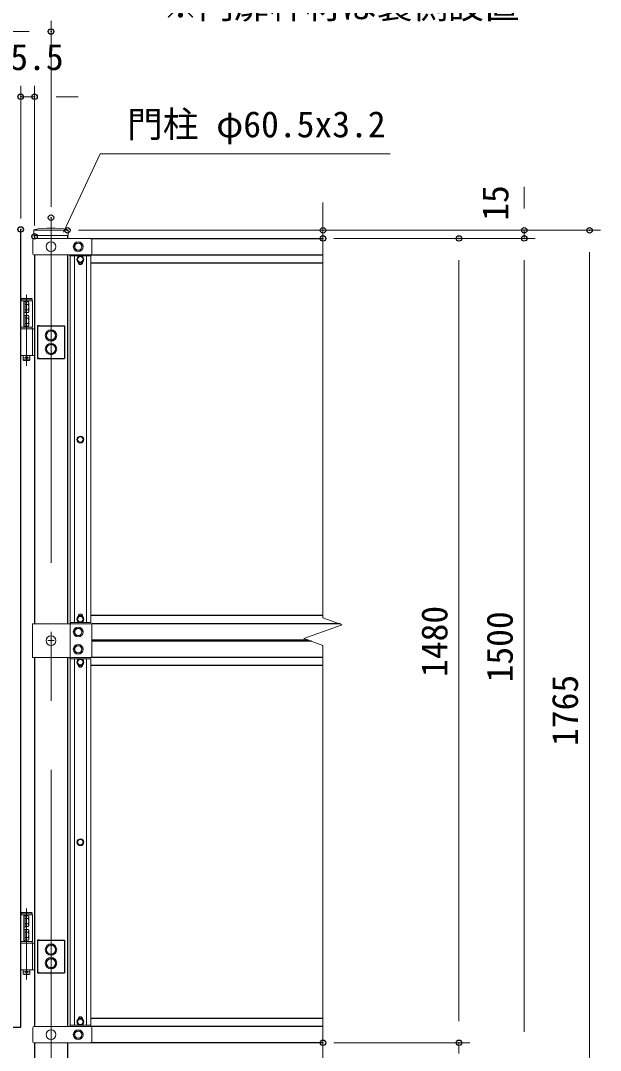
# Model space of a CAD drawing. Units: millimetres, scale not verified. Extents: x -4213 to 4211, y -3066 to 3070.
# Drawn here: x 398 to 1464, y -888 to 1007 of the extents above; entities that cross this region are included whole.
import ezdxf
from ezdxf.enums import TextEntityAlignment as Align

# ---------------------------------------------------------------- set-up
doc = ezdxf.new("R2010")
doc.units = ezdxf.units.MM
doc.header["$LTSCALE"] = 20
doc.header["$PDMODE"] = 32
doc.header["$PDSIZE"] = 10
doc.linetypes.add('USER1', pattern=[50.8, 31.75, -6.35, 6.35, -6.35])
for name, color, linetype, lineweight in [('0-0_D-STR-DIM', 7, 'Continuous', 13), ('0-3_D-STR1', 1, 'Continuous', 25), ('0-4_D-STR3', 3, 'Continuous', 13), ('0-5_D-BMK', 2, 'USER1', 13), ('0-6_丁番', 3, 'Continuous', 25), ('0-D_D-STR-TXT', 7, 'Continuous', 13)]:
    doc.layers.add(name, color=color, linetype=linetype, lineweight=lineweight)
doc.layers.add('0-2_Defpoints', color=8, linetype='Continuous')
doc.styles.add('ＭＳ ゴシック', font='')
doc.styles.get('ＭＳ ゴシック').set_extended_font_data('MS Gothic')

msp = doc.modelspace()

# ---------------------------------------------------------------- linework, layer by layer
at = {"layer": '0-0_D-STR-DIM'}
for p, q in [((453.73, 664.65), (453.73, 1007.09)), ((-706.27, 987.09), (413.73, 987.09)), ((397.98, 642.92), (397.98, 887.09)), ((397.98, 642.92), (397.98, 887.09)), ((423.48, 630.09), (423.48, 887.09)), ((397.98, 867.09), (423.48, 867.09)), ((463.48, 867.09), (503.48, 867.09)), ((1323.73, 661.41), (1323.73, 701.41)), ((953.73, -91.44), (953.73, 672.41)), ((503.98, 621.41), (1463.73, 621.41)), ((973.73, 621.41), (1343.73, 621.41)), ((973.73, 606.41), (1343.73, 606.41)), ((973.73, 606.41), (1223.73, 606.41)), ((973.73, 606.41), (1343.73, 606.41)), ((1323.73, 606.41), (1323.73, 621.41)), ((1443.73, -1103.59), (1443.73, 581.41)), ((1203.73, -833.59), (1203.73, 566.41)), ((1323.73, -853.59), (1323.73, 566.41)), ((1323.73, 566.41), (1323.73, 526.41)), ((988.97, -104.27), (953.73, -91.44)), ((918.49, -129.92), (988.97, -104.27)), ((953.73, -142.74), (918.49, -129.92)), ((953.73, -906.59), (953.73, -142.74)), ((1203.73, -833.59), (1203.73, -793.59)), ((973.73, -873.59), (1223.73, -873.59)), ((973.73, -873.59), (1223.73, -873.59)), ((1203.73, -893.59), (1203.73, -873.59))]:
    msp.add_line(p, q, dxfattribs=at)
at = {"layer": '0-2_Defpoints'}
for p in [(453.73, 987.09), (397.98, 867.09), (423.48, 867.09), (453.73, 644.65), (397.98, 622.92), (483.98, 621.41), (953.73, 621.41), (1323.73, 621.41), (1443.73, 621.41), (423.48, 610.09), (953.73, 606.41), (1203.73, 606.41), (1323.73, 606.41), (953.73, -873.59), (1203.73, -873.59)]:
    msp.add_point(p, dxfattribs=at)
at = {"layer": '0-3_D-STR1'}
for p, q in [((397.98, -845.08), (397.98, 622.92)), ((423.48, 611.62), (423.48, 606.41)), ((483.98, 611.62), (483.98, 606.41)), ((526.38, 606.41), (953.73, 606.41)), ((423.48, 576.41), (423.48, -102.59)), ((483.98, 576.41), (483.98, -102.59)), ((488.73, 574.16), (488.73, 576.41)), ((526.73, 576.41), (953.73, 576.41)), ((503.85, 561.41), (511.6, 561.41)), ((526.73, 561.41), (953.73, 561.41)), ((511.6, -87.59), (503.85, -87.59)), ((953.73, -87.59), (526.73, -87.59)), ((488.73, -100.34), (488.73, -102.59)), ((985.74, -102.59), (528.05, -102.59)), ((927.21, -132.59), (528.73, -132.59)), ((932.7, -134.59), (528.73, -134.59)), ((423.48, -164.59), (423.48, -843.59)), ((483.98, -164.59), (483.98, -843.59)), ((488.73, -166.84), (488.73, -164.59)), ((953.73, -164.59), (526.73, -164.59)), ((503.85, -179.59), (511.6, -179.59)), ((953.73, -179.59), (526.73, -179.59)), ((511.6, -828.59), (503.85, -828.59)), ((953.73, -828.59), (526.73, -828.59)), ((371.98, -845.08), (397.98, -845.08)), ((488.73, -841.34), (488.73, -843.59)), ((953.73, -843.59), (526.37, -843.59)), ((423.48, -873.59), (423.48, -1143.59)), ((483.98, -873.59), (483.98, -1143.59)), ((953.73, -873.59), (526.37, -873.59))]:
    msp.add_line(p, q, dxfattribs=at)
at = {"layer": '0-4_D-STR3'}
for p, q in [((422.28, 611.62), (422.28, 622.49)), ((485.18, 611.62), (422.28, 611.62)), ((526.73, 606.41), (422.4, 606.41)), ((483.98, 621.41), (423.48, 621.41)), ((485.18, 611.62), (485.18, 622.49)), ((420.4, 604.41), (420.4, 578.41)), ((528.73, 604.41), (528.73, 578.41)), ((526.73, 576.41), (422.4, 576.41)), ((488.73, 574.16), (526.73, 574.16)), ((488.73, 574.16), (488.73, -100.34)), ((496.73, 574.16), (496.73, -100.34)), ((518.73, 574.16), (518.73, -100.34)), ((526.73, 574.16), (526.73, -100.34)), ((503.73, 563.11), (503.73, 562.41)), ((511.73, 562.41), (511.73, 563.11)), ((399.83, 495.91), (398.83, 494.91)), ((418.83, 494.91), (398.83, 494.91)), ((398.83, 491.91), (398.83, 494.91)), ((417.83, 495.91), (399.83, 495.91)), ((417.83, 495.91), (418.83, 494.91)), ((418.83, 491.91), (418.83, 494.91)), ((397.98, 442.91), (397.98, 491.91)), ((419.68, 491.91), (397.98, 491.91)), ((412.07, 489.72), (405.98, 489.72)), ((412.07, 484.82), (405.98, 484.82)), ((412.07, 475), (405.98, 475)), ((419.68, 491.91), (419.68, 442.91)), ((405.98, 469.41), (403.98, 469.41)), ((412.07, 470.09), (405.98, 470.09)), ((412.07, 464.72), (405.98, 464.72)), ((412.07, 459.82), (405.98, 459.82)), ((412.98, 471.66), (412.07, 470.09)), ((397.98, 442.91), (419.68, 442.91)), ((397.98, 439.91), (419.68, 439.91)), ((397.98, 390.91), (397.98, 439.91)), ((398.33, 439.91), (398.33, 442.91)), ((398.33, 442.91), (419.33, 442.91)), ((419.33, 439.91), (398.33, 439.91)), ((405.98, 444.41), (403.98, 444.41)), ((412.07, 450), (405.98, 450)), ((412.07, 445.09), (405.98, 445.09)), ((412.98, 446.66), (412.07, 445.09)), ((419.33, 439.91), (419.33, 442.91)), ((419.68, 439.91), (419.68, 390.91)), ((419.68, 439.91), (423.48, 439.91)), ((419.68, 390.91), (397.98, 390.91)), ((402.83, 390.91), (402.83, 382.91)), ((402.83, 382.91), (414.83, 382.91)), ((402.83, 382.91), (403.83, 381.91)), ((403.83, 381.91), (413.83, 381.91)), ((413.83, 381.91), (414.83, 382.91)), ((414.83, 390.91), (414.83, 382.91)), ((503.73, -89.29), (503.73, -88.59)), ((511.73, -88.59), (511.73, -89.29)), ((419.78, -102.59), (526.73, -102.59)), ((419.78, -164.59), (419.78, -102.59)), ((488.73, -100.34), (526.73, -100.34)), ((488.73, -164.59), (488.73, -102.59)), ((528.73, -104.59), (528.73, -162.59)), ((419.78, -164.59), (526.73, -164.59)), ((488.73, -166.84), (526.73, -166.84)), ((488.73, -166.84), (488.73, -841.34)), ((496.73, -166.84), (496.73, -841.34)), ((518.73, -166.84), (518.73, -841.34)), ((526.73, -166.84), (526.73, -841.34)), ((503.73, -177.89), (503.73, -178.59)), ((511.73, -178.59), (511.73, -177.89)), ((397.98, -687.09), (397.98, -638.09)), ((419.68, -638.09), (397.98, -638.09)), ((399.83, -634.09), (398.83, -635.09)), ((418.83, -635.09), (398.83, -635.09)), ((398.83, -638.09), (398.83, -635.09)), ((417.83, -634.09), (399.83, -634.09)), ((412.07, -640.28), (405.98, -640.28)), ((417.83, -634.09), (418.83, -635.09)), ((418.83, -638.09), (418.83, -635.09)), ((419.68, -638.09), (419.68, -687.09)), ((405.98, -660.59), (403.98, -660.59)), ((412.07, -645.18), (405.98, -645.18)), ((412.07, -655), (405.98, -655)), ((412.07, -659.91), (405.98, -659.91)), ((412.98, -658.34), (412.07, -659.91)), ((412.07, -665.28), (405.98, -665.28)), ((412.07, -670.18), (405.98, -670.18)), ((412.07, -680), (405.98, -680)), ((397.98, -687.09), (419.68, -687.09)), ((397.98, -690.09), (419.68, -690.09)), ((397.98, -739.09), (397.98, -690.09)), ((398.33, -690.09), (398.33, -687.09)), ((398.33, -687.09), (419.33, -687.09)), ((419.33, -690.09), (398.33, -690.09)), ((405.98, -685.59), (403.98, -685.59)), ((412.07, -684.91), (405.98, -684.91)), ((412.98, -683.34), (412.07, -684.91)), ((419.33, -690.09), (419.33, -687.09)), ((419.68, -690.09), (419.68, -739.09)), ((419.68, -690.09), (423.48, -690.09)), ((419.68, -739.09), (397.98, -739.09)), ((402.83, -739.09), (402.83, -747.09)), ((402.83, -747.09), (414.83, -747.09)), ((402.83, -747.09), (403.83, -748.09)), ((403.83, -748.09), (413.83, -748.09)), ((413.83, -748.09), (414.83, -747.09)), ((414.83, -739.09), (414.83, -747.09)), ((503.73, -830.29), (503.73, -829.59)), ((511.73, -829.59), (511.73, -830.29)), ((420.4, -845.59), (420.4, -871.59)), ((526.73, -843.59), (422.4, -843.59)), ((488.73, -841.34), (526.73, -841.34)), ((528.73, -845.59), (528.73, -871.59)), ((526.73, -873.59), (422.4, -873.59))]:
    msp.add_line(p, q, dxfattribs=at)
for points in [[(511.23, 591.41), (507.49, 597.91), (499.97, 597.91), (496.23, 591.41), (499.97, 584.91), (507.49, 584.91)], [(501.95, 567.91), (504.84, 572.91), (510.61, 572.91), (513.5, 567.91), (510.61, 562.91), (504.84, 562.91)], [(397.98, 491.91), (403.98, 491.91), (403.98, 442.91), (397.98, 442.91)], [(445.23, 432.82), (445.23, 423), (453.73, 418.09), (462.23, 423), (462.23, 432.82), (453.73, 437.72)], [(445.23, 407.82), (445.23, 398), (453.73, 393.09), (462.23, 398), (462.23, 407.82), (453.73, 412.72)], [(501.95, 236.41), (504.84, 241.41), (510.61, 241.41), (513.5, 236.41), (510.61, 231.41), (504.84, 231.41)], [(501.95, -94.09), (504.84, -89.09), (510.61, -89.09), (513.5, -94.09), (510.61, -99.09), (504.84, -99.09)], [(511.23, -117.59), (507.49, -111.09), (499.97, -111.09), (496.23, -117.59), (499.97, -124.09), (507.49, -124.09)], [(511.23, -149.59), (507.49, -143.09), (499.97, -143.09), (496.23, -149.59), (499.97, -156.09), (507.49, -156.09)], [(501.95, -173.09), (504.84, -168.09), (510.61, -168.09), (513.5, -173.09), (510.61, -178.09), (504.84, -178.09)], [(501.95, -504.59), (504.84, -499.59), (510.61, -499.59), (513.5, -504.59), (510.61, -509.59), (504.84, -509.59)], [(397.98, -638.09), (403.98, -638.09), (403.98, -687.09), (397.98, -687.09)], [(445.23, -697.18), (445.23, -707), (453.73, -711.91), (462.23, -707), (462.23, -697.18), (453.73, -692.28)], [(445.23, -722.18), (445.23, -732), (453.73, -736.91), (462.23, -732), (462.23, -722.18), (453.73, -717.28)], [(501.95, -835.09), (504.84, -830.09), (510.61, -830.09), (513.5, -835.09), (510.61, -840.09), (504.84, -840.09)], [(511.23, -858.59), (507.49, -852.09), (499.97, -852.09), (496.23, -858.59), (499.97, -865.09), (507.49, -865.09)]]:
    msp.add_lwpolyline(points, close=True, dxfattribs=at)
for points in [[(405.98, 469.41), (405.98, 490.41), (403.98, 490.41)], [(412.98, 471.66), (412.98, 488.16), (412.07, 489.72)], [(405.98, 444.41), (405.98, 465.41), (403.98, 465.41)], [(412.98, 446.66), (412.98, 463.16), (412.07, 464.72)], [(423.48, 390.91), (419.68, 390.91), (419.68, 439.91)], [(405.98, -660.59), (405.98, -639.59), (403.98, -639.59)], [(412.98, -658.34), (412.98, -641.84), (412.07, -640.28)], [(405.98, -685.59), (405.98, -664.59), (403.98, -664.59)], [(412.98, -683.34), (412.98, -666.84), (412.07, -665.28)], [(423.48, -739.09), (419.68, -739.09), (419.68, -690.09)]]:
    msp.add_lwpolyline(points, dxfattribs=at)
for centre, radius in [((453.73, 591.41), 9), ((503.73, 591.41), 9), ((503.73, 591.41), 6.5), ((507.73, 567.91), 6.25), ((507.73, 567.91), 5), ((453.73, 427.91), 10.5), ((453.73, 427.91), 8.25), ((453.73, 402.91), 10.5), ((453.73, 402.91), 8.25), ((408.83, 386.91), 2), ((507.73, 236.41), 6.25), ((507.73, 236.41), 5), ((507.73, -94.09), 6.25), ((507.73, -94.09), 5), ((503.73, -117.59), 9), ((503.73, -117.59), 6.5), ((453.73, -133.59), 9), ((503.73, -149.59), 9), ((503.73, -149.59), 6.5), ((507.73, -173.09), 6.25), ((507.73, -173.09), 5), ((507.73, -504.59), 6.25), ((507.73, -504.59), 5), ((453.73, -702.09), 10.5), ((453.73, -702.09), 8.25), ((453.73, -727.09), 10.5), ((453.73, -727.09), 8.25), ((408.83, -743.09), 2), ((507.73, -835.09), 6.25), ((507.73, -835.09), 5), ((453.73, -858.59), 9), ((503.73, -858.59), 9), ((503.73, -858.59), 6.5)]:
    msp.add_circle(centre, radius, dxfattribs=at)
for centre, radius, start, end in [((453.73, 465.62), 160, 78.66399, 101.33601), ((422.4, 604.41), 2, 90, 180), ((526.73, 604.41), 2, 0, 90), ((422.4, 578.41), 2, 180, 270), ((526.73, 578.41), 2, 270, 0), ((507.73, 562.41), 4, 180, 0), ((396.59, 479.91), 16.24, 342.41205, 17.58795), ((408.49, 487.27), 4.34, 325.61575, 34.38425), ((408.49, 472.55), 4.34, 325.61575, 34.38425), ((396.59, 454.91), 16.24, 342.41205, 17.58795), ((408.49, 462.27), 4.34, 325.61575, 34.38425), ((408.49, 447.55), 4.34, 325.61575, 34.38425), ((507.73, -88.59), 4, 0, 180), ((526.73, -104.59), 2, 0, 90), ((526.73, -162.59), 2, 270, 0), ((507.73, -178.59), 4, 180, 0), ((408.49, -642.73), 4.34, 325.61575, 34.38425), ((396.59, -650.09), 16.24, 342.41205, 17.58795), ((408.49, -657.45), 4.34, 325.61575, 34.38425), ((396.59, -675.09), 16.24, 342.41205, 17.58795), ((408.49, -667.73), 4.34, 325.61575, 34.38425), ((408.49, -682.45), 4.34, 325.61575, 34.38425), ((507.73, -829.59), 4, 0, 180), ((422.4, -845.59), 2, 90, 180), ((526.73, -845.59), 2, 0, 90), ((422.4, -871.59), 2, 180, 270), ((526.73, -871.59), 2, 270, 0)]:
    msp.add_arc(centre, radius, start, end, dxfattribs=at)
at = {"layer": '0-5_D-BMK'}
for p, q in [((453.73, 644.65), (453.73, -1154.17)), ((408.83, 502.44), (408.83, 371.97)), ((413.83, 386.91), (403.83, 386.91)), ((453.73, -138.56), (453.73, -128.63)), ((448.08, -133.59), (459.38, -133.59)), ((408.83, -626.54), (408.83, -757.02)), ((413.83, -743.09), (403.83, -743.09))]:
    msp.add_line(p, q, dxfattribs=at)
at = {"layer": '0-6_丁番'}
for p, q in [((428.73, 445.41), (475.53, 445.41)), ((428.73, 445.41), (428.73, 385.41)), ((431.93, 445.41), (428.73, 445.41)), ((475.53, 445.41), (478.73, 445.41)), ((478.73, 445.41), (478.73, 385.41)), ((428.73, 385.41), (475.53, 385.41)), ((431.93, 385.41), (428.73, 385.41)), ((475.53, 385.41), (478.73, 385.41)), ((428.73, -684.59), (428.73, -744.59)), ((428.73, -684.59), (475.53, -684.59)), ((428.73, -684.59), (428.73, -744.59)), ((431.93, -684.59), (428.73, -684.59)), ((475.53, -684.59), (478.73, -684.59)), ((478.73, -684.59), (478.73, -744.59)), ((428.73, -744.59), (475.53, -744.59)), ((431.93, -744.59), (428.73, -744.59)), ((475.53, -744.59), (478.73, -744.59))]:
    msp.add_line(p, q, dxfattribs=at)
at = {"layer": '0-D_D-STR-TXT'}
msp.add_lwpolyline([(1077.09, 762.19), (543.93, 762.19), (476.78, 617.92)], dxfattribs=at)

# ---------------------------------------------------------------- texts
at = {"layer": '0-0_D-STR-DIM', "style": 'ＭＳ ゴシック'}
msp.add_text('25.5', height=48.09, dxfattribs=at).set_placement((346.13, 901.83), align=Align.BOTTOM_LEFT)
for s, p in [('15', (1309.02, 638.96)), ('1480', (1196.98, -200.49)), ('1500', (1316.98, -210.49)), ('1765', (1436.98, -327.34))]:
    msp.add_text(s, height=48.09, rotation=90, dxfattribs=at).set_placement(p, align=Align.BOTTOM_LEFT)
at = {"layer": '0-D_D-STR-TXT', "style": 'ＭＳ ゴシック'}
for s, p in [('※門扉枠材は裏側設置', (658.98, 996.74)), ('門柱 φ60.5x3.2', (593.59, 778.08))]:
    msp.add_text(s, height=48.09, dxfattribs=at).set_placement(p, align=Align.BOTTOM_LEFT)

doc.saveas('drawing.dxf')
